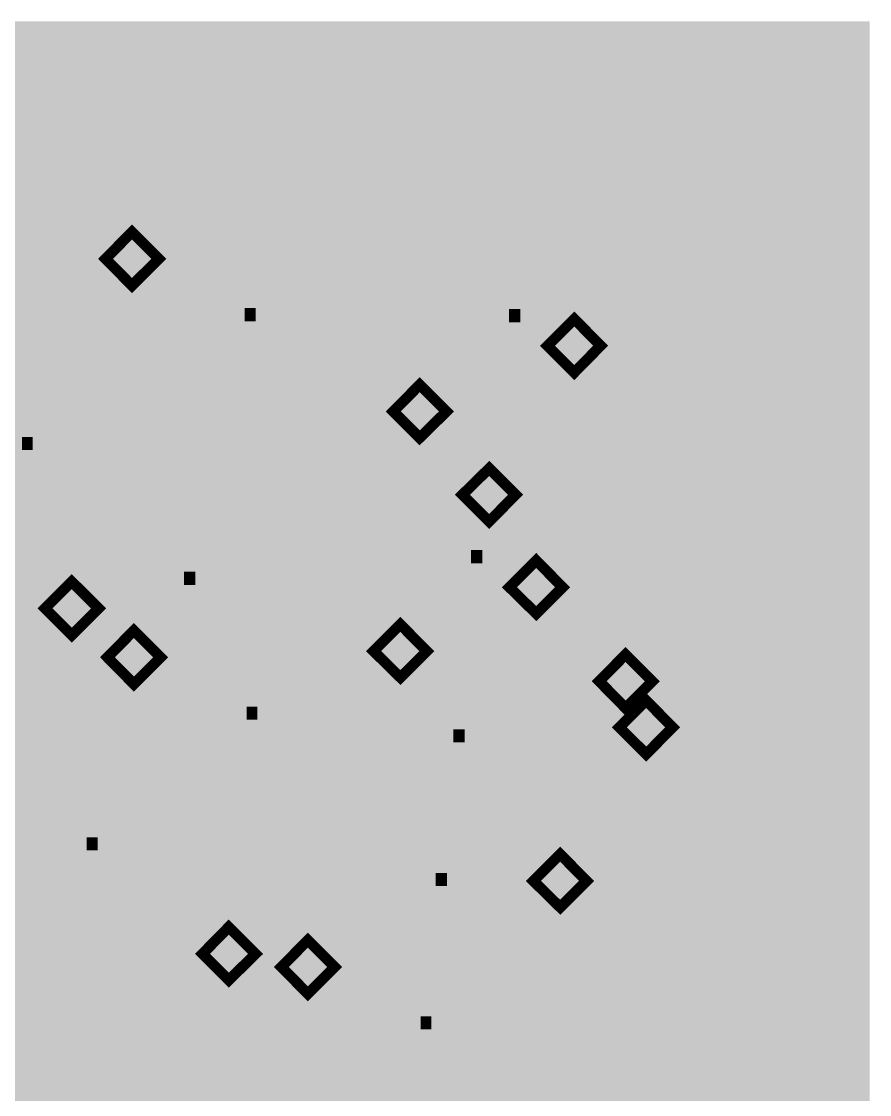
# Model space of a CAD drawing. Header units: millimetres. Extents: x 92 to 588, y 96 to 434.
# Drawn here: x 556.34 to 588.17, y 393.51 to 433.79 of the extents above; entities that cross this region are included whole.
import ezdxf

# ---------------------------------------------------------------- set-up
doc = ezdxf.new("R2010")
doc.units = ezdxf.units.MM
doc.layers.add('H', color=7, linetype='Continuous')
doc.layers.add('P', color=7, linetype='Continuous')

msp = doc.modelspace()

# ---------------------------------------------------------------- hatches: boundary and pattern name
at = {"layer": 'H', "linetype": 'Continuous'}
for points in [[(291.162, 223.903), (291.162, 433.788), (588.166, 433.788), (588.166, 223.903), (291.162, 223.903)], [(560.49, 423.875), (559.502, 424.88), (560.49, 425.886), (561.496, 424.88), (560.49, 423.875)], [(561.39, 422.481), (561.213, 422.481), (561.019, 422.517), (560.861, 422.569), (560.72, 422.622), (560.72, 422.993), (560.79, 422.958), (560.843, 422.922), (560.931, 422.887), (561.019, 422.852), (561.108, 422.816), (561.196, 422.799), (561.284, 422.781), (561.39, 422.781), (561.496, 422.781), (561.601, 422.816), (561.654, 422.834), (561.725, 422.905), (561.76, 422.94), (561.831, 423.01), (561.866, 423.116), (561.901, 423.222), (561.901, 423.363), (561.901, 423.416), (561.884, 423.54), (561.866, 423.575), (561.848, 423.628), (561.795, 423.698), (561.76, 423.734), (561.707, 423.751), (561.619, 423.804), (561.566, 423.822), (561.46, 423.839), (561.337, 423.839), (561.196, 423.839), (561.037, 423.822), (560.914, 423.804), (560.825, 423.787), (560.825, 425.109), (562.236, 425.109), (562.236, 424.81), (561.16, 424.81), (561.16, 424.122), (561.213, 424.139), (561.337, 424.139), (561.39, 424.139), (561.584, 424.139), (561.725, 424.104), (561.795, 424.086), (561.919, 424.016), (561.99, 423.981), (562.042, 423.928), (562.148, 423.804), (562.184, 423.734), (562.219, 423.663), (562.254, 423.469), (562.254, 423.257), (562.219, 423.081), (562.184, 423.01), (562.166, 422.922), (562.078, 422.799), (562.025, 422.728), (561.972, 422.675), (561.831, 422.587), (561.76, 422.552), (561.672, 422.517), (561.496, 422.481), (561.39, 422.481)], [(563.33, 422.481), (563.154, 422.481), (562.977, 422.517), (562.801, 422.569), (562.66, 422.622), (562.66, 422.993), (562.73, 422.958), (562.801, 422.922), (562.871, 422.887), (562.96, 422.852), (563.065, 422.816), (563.154, 422.799), (563.242, 422.781), (563.348, 422.781), (563.436, 422.781), (563.542, 422.816), (563.595, 422.834), (563.683, 422.905), (563.718, 422.94), (563.771, 423.01), (563.806, 423.116), (563.842, 423.222), (563.842, 423.363), (563.842, 423.416), (563.824, 423.54), (563.806, 423.575), (563.789, 423.628), (563.736, 423.698), (563.7, 423.734), (563.665, 423.751), (563.577, 423.804), (563.524, 423.822), (563.401, 423.839), (563.277, 423.839), (563.136, 423.839), (562.995, 423.822), (562.854, 423.804), (562.766, 423.787), (562.766, 425.109), (564.177, 425.109), (564.177, 424.81), (563.101, 424.81), (563.101, 424.122), (563.154, 424.139), (563.224, 424.139), (563.277, 424.139), (563.33, 424.139), (563.524, 424.139), (563.665, 424.104), (563.736, 424.086), (563.877, 424.016), (563.93, 423.981), (564, 423.928), (564.089, 423.804), (564.124, 423.734), (564.159, 423.663), (564.194, 423.469), (564.194, 423.363), (564.194, 423.257), (564.159, 423.081), (564.141, 423.01), (564.106, 422.922), (564.018, 422.799), (563.965, 422.728), (563.912, 422.675), (563.771, 422.587), (563.7, 422.552), (563.612, 422.517), (563.436, 422.481), (563.33, 422.481)], [(566.699, 422.534), (566.699, 423.416), (566.699, 423.698), (566.699, 424.704), (565.835, 423.698), (566.699, 423.698), (566.699, 423.416), (565.553, 423.416), (565.553, 423.787), (566.717, 425.109), (567.034, 425.109), (567.034, 423.698), (567.334, 423.698), (567.334, 423.416), (567.034, 423.416), (567.034, 422.534), (566.699, 422.534)], [(568.304, 422.481), (568.128, 422.499), (568.057, 422.534), (567.987, 422.569), (567.846, 422.64), (567.793, 422.693), (567.74, 422.746), (567.652, 422.869), (567.616, 422.94), (567.599, 423.01), (567.563, 423.169), (567.563, 423.24), (567.563, 423.346), (567.634, 423.54), (567.669, 423.628), (567.74, 423.716), (567.899, 423.857), (568.004, 423.91), (568.145, 423.769), (568.04, 423.663), (567.987, 423.593), (567.951, 423.522), (567.916, 423.363), (567.916, 423.275), (567.916, 423.152), (567.987, 422.958), (568.057, 422.887), (568.128, 422.816), (568.304, 422.746), (568.41, 422.728), (568.516, 422.746), (568.692, 422.799), (568.763, 422.869), (568.816, 422.94), (568.886, 423.116), (568.886, 423.222), (568.886, 423.293), (568.851, 423.416), (568.833, 423.469), (568.798, 423.522), (568.675, 423.61), (568.586, 423.663), (568.516, 423.698), (568.428, 423.734), (568.322, 423.769), (568.216, 423.822), (568.145, 423.769), (568.004, 423.91), (567.916, 423.981), (567.775, 424.104), (567.722, 424.157), (567.669, 424.228), (567.634, 424.404), (567.634, 424.492), (567.634, 424.563), (567.652, 424.704), (567.705, 424.827), (567.793, 424.933), (567.846, 424.986), (567.899, 425.021), (568.022, 425.092), (568.163, 425.145), (568.322, 425.18), (568.41, 425.18), (568.498, 425.18), (568.657, 425.145), (568.798, 425.109), (568.922, 425.039), (569.027, 424.951), (569.098, 424.845), (569.151, 424.721), (569.186, 424.58), (569.186, 424.51), (569.186, 424.439), (569.133, 424.263), (569.08, 424.175), (569.027, 424.086), (568.886, 423.963), (568.798, 423.91), (568.657, 424.051), (568.763, 424.175), (568.798, 424.228), (568.816, 424.298), (568.833, 424.439), (568.851, 424.51), (568.833, 424.598), (568.78, 424.739), (568.728, 424.81), (568.692, 424.827), (568.622, 424.88), (568.498, 424.915), (568.41, 424.915), (568.304, 424.915), (568.163, 424.863), (568.093, 424.81), (568.057, 424.792), (568.022, 424.721), (567.987, 424.616), (567.969, 424.527), (567.969, 424.474), (568.004, 424.369), (568.04, 424.316), (568.075, 424.28), (568.163, 424.192), (568.216, 424.157), (568.287, 424.122), (568.392, 424.069), (568.498, 424.033), (568.586, 423.998), (568.657, 424.051), (568.798, 423.91), (568.904, 423.839), (569.063, 423.716), (569.133, 423.645), (569.186, 423.557), (569.239, 423.363), (569.257, 423.257), (569.239, 423.169), (569.221, 423.01), (569.151, 422.887), (569.063, 422.746), (569.01, 422.693), (568.939, 422.64), (568.816, 422.552), (568.657, 422.499), (568.498, 422.481), (568.304, 422.481)], [(571.32, 422.446), (571.126, 422.464), (570.95, 422.499), (570.774, 422.534), (570.633, 422.605), (570.633, 422.958), (570.703, 422.94), (570.774, 422.905), (570.844, 422.869), (570.932, 422.834), (571.038, 422.799), (571.126, 422.763), (571.215, 422.746), (571.32, 422.746), (571.426, 422.763), (571.515, 422.781), (571.567, 422.816), (571.656, 422.869), (571.691, 422.905), (571.744, 422.993), (571.797, 423.081), (571.814, 423.204), (571.832, 423.328), (571.814, 423.398), (571.797, 423.504), (571.779, 423.557), (571.761, 423.593), (571.709, 423.663), (571.673, 423.698), (571.638, 423.734), (571.55, 423.787), (571.497, 423.787), (571.391, 423.822), (571.25, 423.822), (571.109, 423.822), (570.968, 423.804), (570.844, 423.769), (570.738, 423.751), (570.738, 425.092), (572.167, 425.092), (572.167, 424.792), (571.074, 424.792), (571.074, 424.104), (571.144, 424.104), (571.268, 424.104), (571.32, 424.104), (571.497, 424.104), (571.638, 424.086), (571.709, 424.051), (571.85, 423.998), (571.903, 423.945), (571.973, 423.892), (572.079, 423.787), (572.114, 423.716), (572.132, 423.628), (572.167, 423.434), (572.185, 423.328), (572.167, 423.24), (572.15, 423.063), (572.114, 422.975), (572.079, 422.905), (572.008, 422.763), (571.955, 422.711), (571.885, 422.64), (571.761, 422.552), (571.673, 422.517), (571.603, 422.481), (571.409, 422.446), (571.32, 422.446)], [(573.578, 422.499), (573.578, 423.398), (573.578, 423.663), (573.578, 424.686), (572.714, 423.663), (573.578, 423.663), (573.578, 423.398), (572.432, 423.398), (572.432, 423.751), (573.596, 425.092), (573.913, 425.092), (573.913, 423.663), (574.213, 423.663), (574.213, 423.398), (573.913, 423.398), (573.913, 422.499), (573.578, 422.499)], [(575.73, 422.499), (576.93, 424.792), (575.589, 424.792), (575.589, 425.092), (577.23, 425.092), (577.23, 424.704), (576.101, 422.499), (575.73, 422.499)], [(577.988, 422.446), (577.917, 422.464), (577.776, 422.464), (577.706, 422.499), (577.706, 422.816), (577.776, 422.799), (577.847, 422.781), (577.953, 422.763), (578.041, 422.746), (578.129, 422.763), (578.27, 422.781), (578.411, 422.834), (578.517, 422.922), (578.57, 422.975), (578.623, 423.028), (578.694, 423.169), (578.746, 423.328), (578.782, 423.522), (578.799, 423.61), (578.694, 423.804), (578.799, 423.857), (578.799, 423.928), (578.799, 424.157), (578.782, 424.369), (578.764, 424.457), (578.729, 424.527), (578.658, 424.668), (578.623, 424.704), (578.588, 424.757), (578.5, 424.81), (578.464, 424.827), (578.394, 424.845), (578.288, 424.863), (578.2, 424.845), (578.059, 424.792), (577.988, 424.739), (577.917, 424.668), (577.882, 424.58), (577.829, 424.404), (577.829, 424.263), (577.829, 424.192), (577.847, 424.051), (577.9, 423.945), (577.953, 423.857), (578.006, 423.804), (578.041, 423.787), (578.111, 423.751), (578.147, 423.734), (578.235, 423.716), (578.341, 423.716), (578.447, 423.734), (578.57, 423.769), (578.694, 423.804), (578.799, 423.61), (578.658, 423.54), (578.535, 423.487), (578.464, 423.451), (578.323, 423.434), (578.253, 423.434), (578.111, 423.434), (577.988, 423.469), (577.935, 423.487), (577.812, 423.54), (577.759, 423.593), (577.688, 423.645), (577.582, 423.787), (577.547, 423.857), (577.512, 423.945), (577.476, 424.139), (577.476, 424.245), (577.476, 424.351), (577.512, 424.527), (577.582, 424.686), (577.67, 424.845), (577.723, 424.898), (577.776, 424.951), (577.9, 425.039), (577.988, 425.074), (578.059, 425.109), (578.217, 425.145), (578.305, 425.145), (578.394, 425.145), (578.552, 425.109), (578.623, 425.074), (578.694, 425.057), (578.817, 424.968), (578.87, 424.915), (578.94, 424.827), (579.046, 424.651), (579.082, 424.527), (579.117, 424.422), (579.152, 424.122), (579.152, 423.945), (579.152, 423.787), (579.117, 423.487), (579.082, 423.346), (579.046, 423.204), (578.94, 422.958), (578.87, 422.869), (578.799, 422.763), (578.605, 422.622), (578.517, 422.552), (578.394, 422.517), (578.147, 422.464), (577.988, 422.446)], [(564.724, 422.534), (564.724, 423.028), (565.129, 423.028), (565.129, 422.534), (564.724, 422.534)], [(574.637, 422.499), (574.637, 422.993), (575.06, 422.993), (575.06, 422.499), (574.637, 422.499)], [(577.088, 420.612), (576.083, 421.617), (577.088, 422.622), (578.076, 421.617), (577.088, 420.612)], [(558.338, 417.701), (558.338, 418.601), (558.338, 418.883), (558.338, 419.888), (557.474, 418.883), (558.338, 418.883), (558.338, 418.601), (557.192, 418.601), (557.192, 418.953), (558.356, 420.294), (558.673, 420.294), (558.673, 418.883), (558.973, 418.883), (558.973, 418.601), (558.673, 418.601), (558.673, 417.701), (558.338, 417.701)], [(571.285, 418.16), (570.297, 419.148), (571.285, 420.153), (572.291, 419.148), (571.285, 418.16)], [(556.363, 417.701), (556.363, 418.195), (556.768, 418.195), (556.768, 417.701), (556.363, 417.701)], [(573.896, 415.02), (572.89, 416.025), (573.896, 417.013), (574.884, 416.025), (573.896, 415.02)], [(571.938, 413.397), (571.85, 413.397), (571.691, 413.415), (571.62, 413.45), (571.55, 413.485), (571.426, 413.574), (571.373, 413.627), (571.303, 413.697), (571.197, 413.891), (571.162, 413.997), (571.126, 414.12), (571.091, 414.42), (571.091, 414.579), (571.091, 414.738), (571.126, 415.055), (571.144, 415.196), (571.197, 415.32), (571.303, 415.549), (571.373, 415.655), (571.444, 415.761), (571.62, 415.902), (571.726, 415.973), (571.85, 416.025), (572.097, 416.078), (572.238, 416.078), (572.326, 416.078), (572.396, 416.061), (572.467, 416.061), (572.538, 416.043), (572.538, 415.708), (572.467, 415.743), (572.379, 415.761), (572.291, 415.778), (572.202, 415.778), (572.114, 415.778), (571.973, 415.743), (571.832, 415.69), (571.726, 415.62), (571.673, 415.567), (571.62, 415.496), (571.55, 415.373), (571.497, 415.214), (571.444, 415.02), (571.444, 414.914), (571.55, 414.738), (571.444, 414.667), (571.444, 414.632), (571.426, 414.597), (571.426, 414.367), (571.462, 414.156), (571.479, 414.068), (571.515, 413.997), (571.585, 413.873), (571.62, 413.821), (571.691, 413.75), (571.761, 413.715), (571.85, 413.679), (571.938, 413.679), (572.044, 413.679), (572.167, 413.732), (572.238, 413.785), (572.308, 413.856), (572.361, 413.962), (572.396, 414.12), (572.414, 414.262), (572.414, 414.35), (572.379, 414.473), (572.361, 414.544), (572.344, 414.597), (572.273, 414.685), (572.238, 414.72), (572.202, 414.738), (572.114, 414.791), (572.079, 414.791), (571.991, 414.808), (571.903, 414.808), (571.779, 414.808), (571.656, 414.773), (571.55, 414.738), (571.444, 414.914), (571.567, 415.002), (571.691, 415.055), (571.761, 415.073), (571.903, 415.091), (571.973, 415.091), (572.114, 415.091), (572.238, 415.073), (572.291, 415.055), (572.414, 414.985), (572.485, 414.949), (572.555, 414.879), (572.661, 414.755), (572.696, 414.667), (572.714, 414.579), (572.749, 414.385), (572.767, 414.279), (572.749, 414.191), (572.732, 413.997), (572.696, 413.909), (572.661, 413.838), (572.573, 413.697), (572.52, 413.627), (572.449, 413.574), (572.326, 413.485), (572.255, 413.45), (572.185, 413.433), (572.026, 413.397), (571.938, 413.397)], [(574.178, 413.45), (574.178, 413.803), (574.337, 413.962), (574.495, 414.12), (574.654, 414.279), (574.795, 414.438), (574.936, 414.579), (575.13, 414.844), (575.201, 414.949), (575.254, 415.055), (575.307, 415.249), (575.307, 415.355), (575.307, 415.461), (575.272, 415.549), (575.254, 415.584), (575.201, 415.655), (575.183, 415.673), (575.113, 415.726), (575.042, 415.761), (574.954, 415.778), (574.866, 415.778), (574.778, 415.778), (574.672, 415.761), (574.584, 415.726), (574.495, 415.708), (574.425, 415.673), (574.354, 415.637), (574.284, 415.584), (574.249, 415.567), (574.231, 415.92), (574.354, 415.973), (574.531, 416.025), (574.619, 416.061), (574.795, 416.078), (574.972, 416.078), (575.13, 416.061), (575.272, 416.008), (575.395, 415.937), (575.448, 415.884), (575.501, 415.849), (575.571, 415.726), (575.624, 415.602), (575.66, 415.443), (575.66, 415.373), (575.66, 415.232), (575.624, 415.091), (575.589, 414.967), (575.519, 414.861), (575.448, 414.738), (575.377, 414.632), (575.272, 414.526), (575.183, 414.403), (575.007, 414.226), (574.813, 414.05), (574.637, 413.873), (574.495, 413.75), (575.765, 413.75), (575.765, 413.45), (574.178, 413.45)], [(569.874, 413.397), (569.698, 413.397), (569.521, 413.433), (569.345, 413.468), (569.204, 413.538), (569.204, 413.909), (569.274, 413.873), (569.345, 413.838), (569.415, 413.803), (569.504, 413.768), (569.61, 413.732), (569.698, 413.715), (569.786, 413.697), (569.892, 413.697), (569.998, 413.697), (570.086, 413.732), (570.139, 413.75), (570.227, 413.803), (570.262, 413.856), (570.315, 413.926), (570.35, 414.032), (570.386, 414.138), (570.386, 414.262), (570.386, 414.332), (570.368, 414.456), (570.35, 414.491), (570.333, 414.544), (570.28, 414.614), (570.245, 414.632), (570.209, 414.667), (570.121, 414.72), (570.068, 414.738), (569.945, 414.755), (569.821, 414.755), (569.68, 414.755), (569.539, 414.738), (569.398, 414.72), (569.31, 414.703), (569.31, 416.025), (570.721, 416.025), (570.721, 415.726), (569.645, 415.726), (569.645, 415.038), (569.715, 415.038), (569.821, 415.055), (569.874, 415.055), (570.068, 415.038), (570.209, 415.02), (570.28, 415.002), (570.421, 414.932), (570.474, 414.897), (570.544, 414.844), (570.633, 414.72), (570.668, 414.65), (570.703, 414.579), (570.738, 414.385), (570.738, 414.262), (570.738, 414.173), (570.703, 413.997), (570.685, 413.926), (570.65, 413.838), (570.562, 413.697), (570.509, 413.644), (570.456, 413.591), (570.315, 413.503), (570.245, 413.45), (570.156, 413.433), (569.98, 413.397), (569.874, 413.397)], [(576.312, 413.45), (576.312, 413.715), (576.789, 413.715), (576.789, 415.443), (576.312, 415.443), (576.312, 415.673), (576.453, 415.673), (576.647, 415.726), (576.718, 415.743), (576.736, 415.778), (576.789, 415.831), (576.841, 415.937), (576.859, 416.043), (577.124, 416.043), (577.124, 413.715), (577.582, 413.715), (577.582, 413.45), (576.312, 413.45)], [(561.09, 412.586), (560.931, 412.621), (560.861, 412.656), (560.79, 412.674), (560.667, 412.762), (560.614, 412.833), (560.543, 412.903), (560.437, 413.08), (560.402, 413.203), (560.367, 413.327), (560.331, 413.609), (560.331, 413.785), (560.331, 413.944), (560.367, 414.244), (560.402, 414.385), (560.437, 414.526), (560.543, 414.755), (560.614, 414.861), (560.684, 414.949), (560.861, 415.108), (560.966, 415.161), (561.09, 415.214), (561.337, 415.267), (561.478, 415.285), (561.566, 415.285), (561.654, 415.267), (561.725, 415.267), (561.778, 415.249), (561.778, 414.914), (561.707, 414.932), (561.619, 414.949), (561.531, 414.967), (561.443, 414.985), (561.355, 414.985), (561.213, 414.949), (561.09, 414.897), (560.966, 414.808), (560.914, 414.755), (560.861, 414.703), (560.79, 414.561), (560.737, 414.403), (560.684, 414.226), (560.684, 414.12), (560.79, 413.926), (560.684, 413.873), (560.684, 413.838), (560.684, 413.803), (560.667, 413.75), (560.667, 413.697), (560.684, 413.574), (560.702, 413.362), (560.72, 413.274), (560.755, 413.186), (560.825, 413.062), (560.861, 413.027), (560.931, 412.956), (561.019, 412.903), (561.09, 412.886), (561.178, 412.868), (561.284, 412.886), (561.407, 412.939), (561.496, 412.992), (561.513, 413.027), (561.549, 413.062), (561.601, 413.15), (561.637, 413.327), (561.654, 413.468), (561.654, 413.538), (561.619, 413.679), (561.601, 413.732), (561.584, 413.785), (561.513, 413.873), (561.478, 413.926), (561.443, 413.944), (561.355, 413.979), (561.319, 413.997), (561.231, 414.015), (561.143, 414.015), (561.019, 413.997), (560.914, 413.979), (560.79, 413.926), (560.684, 414.12), (560.808, 414.191), (560.931, 414.244), (561.002, 414.262), (561.143, 414.297), (561.213, 414.297), (561.372, 414.297), (561.478, 414.262), (561.549, 414.244), (561.654, 414.191), (561.725, 414.138), (561.795, 414.085), (561.901, 413.944), (561.937, 413.873), (561.972, 413.785), (562.007, 413.591), (562.007, 413.485), (562.007, 413.38), (561.972, 413.203), (561.937, 413.115), (561.901, 413.027), (561.813, 412.886), (561.76, 412.833), (561.707, 412.78), (561.566, 412.692), (561.496, 412.656), (561.425, 412.621), (561.266, 412.586), (561.09, 412.586)], [(564.194, 412.586), (564.194, 412.886), (564.265, 412.886), (564.388, 412.921), (564.424, 412.939), (564.477, 412.992), (564.547, 413.08), (564.582, 413.15), (564.6, 413.221), (564.635, 413.38), (564.653, 413.468), (564.671, 413.679), (564.671, 413.944), (564.671, 414.191), (564.653, 414.403), (564.635, 414.491), (564.6, 414.65), (564.582, 414.72), (564.547, 414.791), (564.477, 414.897), (564.424, 414.932), (564.388, 414.949), (564.265, 414.985), (564.194, 415.002), (564.124, 414.985), (564, 414.949), (563.965, 414.932), (563.912, 414.897), (563.842, 414.791), (563.806, 414.72), (563.789, 414.65), (563.753, 414.491), (563.736, 414.385), (563.718, 414.173), (563.718, 413.926), (563.718, 413.679), (563.736, 413.485), (563.753, 413.397), (563.789, 413.221), (563.806, 413.15), (563.842, 413.097), (563.912, 412.992), (563.947, 412.956), (564, 412.921), (564.124, 412.886), (564.194, 412.886), (564.194, 412.586), (564.089, 412.603), (563.912, 412.639), (563.753, 412.727), (563.612, 412.85), (563.577, 412.921), (563.524, 413.009), (563.454, 413.221), (563.401, 413.468), (563.365, 413.768), (563.365, 413.926), (563.365, 414.103), (563.401, 414.403), (563.454, 414.667), (563.524, 414.879), (563.577, 414.949), (563.63, 415.038), (563.753, 415.161), (563.912, 415.232), (564.089, 415.285), (564.194, 415.285), (564.3, 415.285), (564.477, 415.232), (564.635, 415.143), (564.776, 415.02), (564.829, 414.949), (564.865, 414.861), (564.953, 414.65), (564.988, 414.403), (565.023, 414.103), (565.023, 413.768), (564.988, 413.468), (564.935, 413.203), (564.865, 413.009), (564.812, 412.921), (564.759, 412.833), (564.635, 412.709), (564.477, 412.639), (564.3, 412.586), (564.194, 412.586)], [(559.132, 412.586), (558.938, 412.603), (558.762, 412.639), (558.585, 412.674), (558.444, 412.745), (558.444, 413.097), (558.515, 413.08), (558.585, 413.044), (558.656, 413.009), (558.744, 412.974), (558.85, 412.939), (558.938, 412.903), (559.026, 412.903), (559.132, 412.886), (559.238, 412.903), (559.326, 412.921), (559.379, 412.956), (559.467, 413.009), (559.502, 413.044), (559.555, 413.133), (559.608, 413.221), (559.626, 413.344), (559.626, 413.468), (559.626, 413.538), (559.608, 413.644), (559.591, 413.697), (559.573, 413.732), (559.52, 413.803), (559.485, 413.838), (559.45, 413.873), (559.361, 413.926), (559.308, 413.926), (559.185, 413.962), (559.061, 413.962), (558.92, 413.962), (558.779, 413.944), (558.656, 413.909), (558.55, 413.891), (558.55, 415.232), (559.979, 415.232), (559.979, 414.932), (558.885, 414.932), (558.885, 414.244), (558.956, 414.244), (559.079, 414.244), (559.114, 414.244), (559.308, 414.244), (559.45, 414.226), (559.52, 414.209), (559.661, 414.138), (559.714, 414.085), (559.785, 414.032), (559.873, 413.926), (559.926, 413.856), (559.943, 413.768), (559.979, 413.574), (559.979, 413.468), (559.979, 413.38), (559.961, 413.203), (559.926, 413.115), (559.89, 413.044), (559.82, 412.903), (559.767, 412.85), (559.696, 412.78), (559.573, 412.692), (559.485, 412.656), (559.397, 412.621), (559.22, 412.586), (559.132, 412.586)], [(566.382, 412.639), (566.382, 413.538), (566.382, 413.803), (566.382, 414.826), (565.517, 413.803), (566.382, 413.803), (566.382, 413.538), (565.235, 413.538), (565.235, 413.891), (566.399, 415.232), (566.717, 415.232), (566.717, 413.803), (567.017, 413.803), (567.017, 413.538), (566.717, 413.538), (566.717, 412.639), (566.382, 412.639)], [(573.208, 413.45), (573.208, 413.944), (573.631, 413.944), (573.631, 413.45), (573.208, 413.45)], [(575.66, 411.563), (574.654, 412.551), (575.66, 413.556), (576.647, 412.551), (575.66, 411.563)], [(562.448, 412.639), (562.448, 413.133), (562.871, 413.133), (562.871, 412.639), (562.448, 412.639)], [(558.232, 410.751), (557.227, 411.757), (558.232, 412.762), (559.238, 411.757), (558.232, 410.751)], [(560.561, 408.917), (559.573, 409.922), (560.561, 410.928), (561.566, 409.922), (560.561, 408.917)], [(570.562, 409.164), (569.557, 410.152), (570.562, 411.157), (571.55, 410.152), (570.562, 409.164)], [(561.46, 407.523), (561.266, 407.523), (561.09, 407.559), (560.914, 407.612), (560.772, 407.665), (560.772, 408.035), (560.843, 408), (560.914, 407.964), (561.002, 407.929), (561.09, 407.894), (561.178, 407.859), (561.266, 407.841), (561.355, 407.823), (561.46, 407.823), (561.566, 407.823), (561.672, 407.859), (561.707, 407.876), (561.795, 407.947), (561.831, 407.982), (561.901, 408.053), (561.937, 408.158), (561.954, 408.264), (561.972, 408.405), (561.972, 408.458), (561.954, 408.582), (561.937, 408.635), (561.901, 408.67), (561.848, 408.741), (561.813, 408.776), (561.778, 408.811), (561.69, 408.846), (561.637, 408.864), (561.531, 408.882), (561.39, 408.899), (561.249, 408.882), (561.108, 408.864), (560.984, 408.846), (560.878, 408.829), (560.878, 410.152), (562.307, 410.152), (562.307, 409.852), (561.213, 409.852), (561.213, 409.164), (561.284, 409.182), (561.337, 409.182), (561.407, 409.182), (561.46, 409.182), (561.637, 409.182), (561.795, 409.146), (561.866, 409.129), (561.99, 409.076), (562.06, 409.023), (562.113, 408.97), (562.219, 408.846), (562.254, 408.776), (562.289, 408.705), (562.307, 408.511), (562.325, 408.405), (562.325, 408.3), (562.289, 408.141), (562.254, 408.053), (562.219, 407.982), (562.148, 407.841), (562.095, 407.77), (562.042, 407.718), (561.901, 407.629), (561.813, 407.594), (561.743, 407.559), (561.549, 407.523), (561.46, 407.523)], [(563.418, 407.523), (563.26, 407.559), (563.189, 407.576), (563.118, 407.612), (562.995, 407.7), (562.942, 407.753), (562.871, 407.823), (562.766, 408.017), (562.73, 408.141), (562.695, 408.247), (562.66, 408.547), (562.66, 408.705), (562.66, 408.882), (562.695, 409.182), (562.73, 409.323), (562.766, 409.446), (562.871, 409.693), (562.942, 409.799), (563.013, 409.887), (563.189, 410.046), (563.295, 410.099), (563.418, 410.152), (563.683, 410.205), (563.824, 410.205), (563.895, 410.205), (563.983, 410.205), (564.053, 410.187), (564.106, 410.169), (564.106, 409.834), (564.036, 409.869), (563.965, 409.887), (563.877, 409.905), (563.771, 409.905), (563.683, 409.905), (563.542, 409.887), (563.418, 409.834), (563.295, 409.746), (563.242, 409.693), (563.207, 409.64), (563.118, 409.499), (563.065, 409.34), (563.03, 409.146), (563.013, 409.04), (563.118, 408.864), (563.013, 408.793), (563.013, 408.758), (563.013, 408.723), (563.013, 408.688), (563.013, 408.635), (563.013, 408.511), (563.03, 408.282), (563.065, 408.211), (563.083, 408.123), (563.154, 408), (563.189, 407.947), (563.26, 407.876), (563.348, 407.841), (563.418, 407.806), (563.506, 407.806), (563.612, 407.806), (563.753, 407.859), (563.824, 407.912), (563.859, 407.947), (563.877, 408), (563.93, 408.088), (563.983, 408.264), (563.983, 408.405), (563.983, 408.476), (563.965, 408.617), (563.947, 408.67), (563.912, 408.723), (563.842, 408.811), (563.806, 408.846), (563.771, 408.882), (563.7, 408.917), (563.648, 408.917), (563.559, 408.935), (563.471, 408.935), (563.348, 408.935), (563.242, 408.899), (563.118, 408.864), (563.013, 409.04), (563.136, 409.129), (563.26, 409.182), (563.33, 409.199), (563.471, 409.217), (563.559, 409.234), (563.7, 409.217), (563.824, 409.199), (563.877, 409.182), (564, 409.111), (564.053, 409.076), (564.124, 409.023), (564.23, 408.882), (564.265, 408.793), (564.3, 408.723), (564.335, 408.529), (564.335, 408.423), (564.335, 408.317), (564.3, 408.123), (564.265, 408.053), (564.23, 407.964), (564.141, 407.823), (564.089, 407.77), (564.036, 407.7), (563.895, 407.612), (563.824, 407.576), (563.753, 407.559), (563.595, 407.523), (563.418, 407.523)], [(565.941, 407.576), (565.941, 407.841), (566.417, 407.841), (566.417, 409.57), (565.941, 409.57), (565.941, 409.817), (566.082, 409.817), (566.276, 409.852), (566.346, 409.887), (566.364, 409.905), (566.417, 409.958), (566.47, 410.063), (566.487, 410.169), (566.752, 410.169), (566.752, 407.841), (567.211, 407.841), (567.211, 407.576), (565.941, 407.576)], [(579.011, 408.017), (578.023, 409.023), (579.011, 410.028), (580.016, 409.023), (579.011, 408.017)], [(569.221, 406.677), (569.045, 406.677), (568.869, 406.712), (568.692, 406.765), (568.551, 406.818), (568.551, 407.188), (568.622, 407.153), (568.692, 407.118), (568.763, 407.083), (568.851, 407.047), (568.957, 407.012), (569.045, 406.994), (569.133, 406.977), (569.239, 406.977), (569.327, 406.977), (569.433, 407.012), (569.486, 407.03), (569.574, 407.1), (569.61, 407.135), (569.662, 407.224), (569.698, 407.312), (569.733, 407.418), (569.733, 407.559), (569.733, 407.629), (569.715, 407.735), (569.698, 407.788), (569.68, 407.823), (569.627, 407.894), (569.592, 407.929), (569.557, 407.964), (569.468, 408), (569.415, 408.017), (569.292, 408.035), (569.169, 408.053), (569.027, 408.035), (568.886, 408.017), (568.745, 408), (568.657, 407.982), (568.657, 409.323), (570.068, 409.323), (570.068, 409.005), (568.992, 409.005), (568.992, 408.317), (569.045, 408.335), (569.116, 408.335), (569.169, 408.335), (569.221, 408.335), (569.415, 408.335), (569.557, 408.3), (569.627, 408.282), (569.768, 408.229), (569.821, 408.176), (569.892, 408.123), (569.98, 408), (570.015, 407.929), (570.05, 407.859), (570.086, 407.665), (570.086, 407.559), (570.086, 407.453), (570.05, 407.294), (570.033, 407.206), (569.998, 407.135), (569.909, 406.994), (569.856, 406.924), (569.804, 406.871), (569.662, 406.783), (569.592, 406.747), (569.504, 406.712), (569.327, 406.677), (569.221, 406.677)], [(571.179, 406.677), (570.985, 406.677), (570.809, 406.712), (570.633, 406.765), (570.491, 406.818), (570.491, 407.188), (570.562, 407.153), (570.721, 407.083), (570.809, 407.047), (570.897, 407.012), (570.985, 406.994), (571.074, 406.977), (571.179, 406.977), (571.285, 406.977), (571.373, 407.012), (571.426, 407.03), (571.515, 407.1), (571.55, 407.135), (571.603, 407.224), (571.656, 407.312), (571.673, 407.418), (571.691, 407.559), (571.691, 407.629), (571.656, 407.735), (571.638, 407.788), (571.62, 407.823), (571.567, 407.894), (571.532, 407.929), (571.497, 407.964), (571.409, 408), (571.356, 408.017), (571.25, 408.035), (571.109, 408.053), (570.968, 408.035), (570.827, 408.017), (570.703, 408), (570.597, 407.982), (570.597, 409.323), (572.026, 409.323), (572.026, 409.005), (570.932, 409.005), (570.932, 408.317), (571.003, 408.335), (571.126, 408.335), (571.179, 408.335), (571.356, 408.335), (571.515, 408.3), (571.567, 408.282), (571.709, 408.229), (571.779, 408.176), (571.832, 408.123), (571.938, 408), (571.973, 407.929), (571.991, 407.859), (572.026, 407.665), (572.044, 407.559), (572.026, 407.453), (572.008, 407.294), (571.973, 407.206), (571.938, 407.135), (571.867, 406.994), (571.814, 406.924), (571.744, 406.871), (571.62, 406.783), (571.532, 406.747), (571.462, 406.712), (571.268, 406.677), (571.179, 406.677)], [(573.896, 406.677), (573.808, 406.694), (573.737, 406.694), (573.666, 406.712), (573.666, 407.047), (573.737, 407.03), (573.825, 406.994), (573.913, 406.977), (574.002, 406.977), (574.09, 406.977), (574.249, 407.012), (574.372, 407.065), (574.495, 407.153), (574.548, 407.206), (574.584, 407.259), (574.672, 407.4), (574.725, 407.559), (574.76, 407.735), (574.76, 407.841), (574.672, 408.035), (574.76, 408.088), (574.778, 408.158), (574.778, 408.388), (574.742, 408.599), (574.725, 408.688), (574.69, 408.758), (574.637, 408.882), (574.584, 408.935), (574.548, 408.97), (574.478, 409.04), (574.443, 409.058), (574.354, 409.076), (574.266, 409.076), (574.16, 409.076), (574.037, 409.023), (573.949, 408.97), (573.931, 408.935), (573.896, 408.899), (573.843, 408.793), (573.808, 408.635), (573.79, 408.494), (573.79, 408.405), (573.825, 408.282), (573.843, 408.211), (573.86, 408.176), (573.931, 408.07), (573.966, 408.035), (574.002, 408.017), (574.09, 407.982), (574.125, 407.964), (574.213, 407.947), (574.301, 407.947), (574.407, 407.947), (574.548, 407.982), (574.672, 408.035), (574.76, 407.841), (574.619, 407.753), (574.495, 407.7), (574.443, 407.682), (574.301, 407.665), (574.231, 407.665), (574.09, 407.665), (573.966, 407.7), (573.896, 407.718), (573.79, 407.77), (573.719, 407.823), (573.666, 407.876), (573.561, 408), (573.508, 408.088), (573.49, 408.158), (573.455, 408.37), (573.437, 408.476), (573.455, 408.564), (573.472, 408.758), (573.508, 408.846), (573.543, 408.917), (573.631, 409.058), (573.684, 409.129), (573.737, 409.182), (573.878, 409.27), (573.949, 409.305), (574.037, 409.34), (574.178, 409.358), (574.354, 409.358), (574.513, 409.34), (574.584, 409.305), (574.654, 409.27), (574.778, 409.182), (574.848, 409.129), (574.901, 409.058), (575.007, 408.864), (575.042, 408.758), (575.078, 408.635), (575.113, 408.353), (575.113, 408.176), (575.113, 408.017), (575.078, 407.718), (575.042, 407.576), (575.007, 407.435), (574.901, 407.188), (574.831, 407.1), (574.76, 406.994), (574.584, 406.836), (574.478, 406.783), (574.372, 406.73), (574.107, 406.677), (573.966, 406.677), (573.896, 406.677)], [(576.154, 406.677), (576.048, 406.677), (575.854, 406.694), (575.765, 406.73), (575.589, 406.765), (575.448, 406.836), (575.448, 407.206), (575.589, 407.118), (575.765, 407.047), (575.854, 407.012), (576.03, 406.977), (576.136, 406.977), (576.242, 406.977), (576.348, 407.012), (576.4, 407.03), (576.489, 407.083), (576.524, 407.118), (576.577, 407.206), (576.63, 407.294), (576.647, 407.329), (576.665, 407.453), (576.665, 407.523), (576.665, 407.594), (576.647, 407.7), (576.612, 407.753), (576.595, 407.788), (576.542, 407.859), (576.506, 407.894), (576.436, 407.947), (576.33, 407.964), (576.224, 407.982), (576.118, 407.982), (575.977, 407.982), (575.977, 408.282), (576.083, 408.282), (576.206, 408.282), (576.383, 408.335), (576.471, 408.388), (576.506, 408.423), (576.559, 408.476), (576.612, 408.599), (576.612, 408.705), (576.612, 408.758), (576.595, 408.846), (576.559, 408.917), (576.506, 408.97), (576.471, 408.988), (576.4, 409.023), (576.33, 409.058), (576.242, 409.058), (576.154, 409.076), (576.065, 409.058), (575.977, 409.04), (575.889, 409.023), (575.783, 408.988), (575.713, 408.952), (575.642, 408.917), (575.589, 408.882), (575.536, 408.846), (575.519, 409.217), (575.642, 409.27), (575.818, 409.323), (575.924, 409.34), (576.101, 409.358), (576.189, 409.376), (576.365, 409.358), (576.489, 409.34), (576.559, 409.305), (576.683, 409.252), (576.736, 409.217), (576.789, 409.182), (576.877, 409.076), (576.912, 409.023), (576.93, 408.952), (576.965, 408.829), (576.965, 408.741), (576.965, 408.635), (576.894, 408.458), (576.824, 408.37), (576.753, 408.3), (576.577, 408.194), (576.489, 408.158), (576.577, 408.123), (576.665, 408.088), (576.753, 408.035), (576.841, 407.982), (576.877, 407.929), (576.93, 407.841), (576.965, 407.788), (576.983, 407.718), (577.018, 407.576), (577.018, 407.506), (577.018, 407.418), (576.983, 407.259), (576.947, 407.171), (576.93, 407.1), (576.841, 406.977), (576.789, 406.924), (576.718, 406.853), (576.595, 406.765), (576.506, 406.73), (576.436, 406.712), (576.242, 406.677), (576.154, 406.677)], [(564.794, 407.576), (564.794, 408.07), (565.2, 408.07), (565.2, 407.576), (564.794, 407.576)], [(579.787, 406.289), (578.782, 407.294), (579.787, 408.3), (580.775, 407.294), (579.787, 406.289)], [(572.555, 406.73), (572.555, 407.224), (572.979, 407.224), (572.979, 406.73), (572.555, 406.73)], [(557.439, 402.62), (557.28, 402.655), (557.192, 402.69), (557.121, 402.708), (556.998, 402.796), (556.945, 402.867), (556.874, 402.937), (556.786, 403.114), (556.733, 403.237), (556.698, 403.361), (556.663, 403.643), (556.663, 403.819), (556.663, 403.978), (556.698, 404.278), (556.733, 404.419), (556.768, 404.56), (556.874, 404.789), (556.945, 404.895), (557.015, 404.983), (557.192, 405.142), (557.315, 405.195), (557.421, 405.248), (557.686, 405.301), (557.827, 405.319), (557.897, 405.319), (557.985, 405.301), (558.056, 405.301), (558.109, 405.283), (558.109, 404.948), (558.038, 404.966), (557.968, 404.983), (557.88, 405.019), (557.774, 405.019), (557.703, 405.019), (557.545, 404.983), (557.421, 404.931), (557.298, 404.842), (557.245, 404.789), (557.209, 404.737), (557.121, 404.595), (557.068, 404.437), (557.033, 404.26), (557.015, 404.154), (557.121, 403.96), (557.015, 403.908), (557.015, 403.872), (557.015, 403.837), (557.015, 403.608), (557.033, 403.396), (557.068, 403.308), (557.086, 403.22), (557.156, 403.096), (557.192, 403.061), (557.262, 402.99), (557.35, 402.937), (557.421, 402.92), (557.527, 402.902), (557.615, 402.92), (557.756, 402.973), (557.827, 403.026), (557.862, 403.061), (557.88, 403.096), (557.933, 403.184), (557.985, 403.361), (557.985, 403.502), (557.985, 403.59), (557.968, 403.713), (557.915, 403.819), (557.862, 403.908), (557.809, 403.96), (557.774, 403.978), (557.703, 404.013), (557.65, 404.031), (557.562, 404.049), (557.474, 404.049), (557.35, 404.031), (557.245, 404.013), (557.121, 403.96), (557.015, 404.154), (557.139, 404.225), (557.28, 404.278), (557.333, 404.313), (557.474, 404.331), (557.562, 404.331), (557.703, 404.331), (557.827, 404.296), (557.88, 404.278), (558.003, 404.225), (558.056, 404.172), (558.127, 404.119), (558.232, 403.978), (558.268, 403.908), (558.303, 403.819), (558.338, 403.625), (558.338, 403.519), (558.338, 403.414), (558.303, 403.237), (558.268, 403.149), (558.232, 403.061), (558.144, 402.92), (558.091, 402.867), (558.038, 402.814), (557.897, 402.726), (557.827, 402.69), (557.756, 402.655), (557.597, 402.62), (557.439, 402.62)], [(559.961, 402.673), (559.961, 402.937), (560.42, 402.937), (560.42, 404.684), (559.961, 404.684), (559.961, 404.913), (560.085, 404.913), (560.279, 404.948), (560.349, 404.983), (560.367, 405.001), (560.42, 405.054), (560.473, 405.178), (560.49, 405.266), (560.755, 405.266), (560.755, 402.937), (561.213, 402.937), (561.213, 402.673), (559.961, 402.673)], [(562.483, 402.62), (562.378, 402.62), (562.201, 402.655), (562.131, 402.673), (562.042, 402.708), (561.919, 402.796), (561.866, 402.849), (561.813, 402.902), (561.725, 403.026), (561.69, 403.096), (561.672, 403.167), (561.637, 403.308), (561.637, 403.396), (561.637, 403.502), (561.69, 403.696), (561.743, 403.784), (561.813, 403.872), (561.972, 403.996), (562.078, 404.066), (562.219, 403.925), (562.095, 403.802), (562.06, 403.731), (562.025, 403.661), (561.99, 403.502), (561.99, 403.414), (561.99, 403.308), (562.06, 403.114), (562.131, 403.026), (562.201, 402.955), (562.378, 402.884), (562.483, 402.884), (562.589, 402.884), (562.766, 402.955), (562.836, 403.008), (562.889, 403.078), (562.96, 403.255), (562.96, 403.361), (562.96, 403.449), (562.924, 403.572), (562.907, 403.625), (562.871, 403.661), (562.748, 403.766), (562.66, 403.819), (562.589, 403.837), (562.501, 403.89), (562.395, 403.925), (562.289, 403.978), (562.219, 403.925), (562.078, 404.066), (561.99, 404.119), (561.848, 404.243), (561.795, 404.313), (561.743, 404.384), (561.707, 404.543), (561.69, 404.648), (561.707, 404.719), (561.725, 404.842), (561.778, 404.966), (561.866, 405.072), (561.919, 405.125), (561.972, 405.178), (562.095, 405.248), (562.236, 405.301), (562.395, 405.319), (562.572, 405.319), (562.73, 405.301), (562.871, 405.248), (562.995, 405.178), (563.048, 405.142), (563.101, 405.089), (563.171, 404.983), (563.224, 404.86), (563.26, 404.737), (563.26, 404.666), (563.242, 404.578), (563.207, 404.401), (563.154, 404.313), (563.101, 404.243), (562.96, 404.102), (562.854, 404.049), (562.73, 404.207), (562.836, 404.313), (562.854, 404.384), (562.889, 404.437), (562.907, 404.578), (562.907, 404.666), (562.907, 404.754), (562.854, 404.895), (562.801, 404.948), (562.766, 404.983), (562.695, 405.019), (562.572, 405.054), (562.483, 405.072), (562.378, 405.072), (562.236, 405.019), (562.166, 404.966), (562.131, 404.931), (562.095, 404.878), (562.042, 404.772), (562.042, 404.684), (562.042, 404.613), (562.078, 404.507), (562.113, 404.472), (562.148, 404.419), (562.236, 404.348), (562.289, 404.313), (562.36, 404.278), (562.448, 404.225), (562.554, 404.172), (562.66, 404.137), (562.73, 404.207), (562.854, 404.049), (562.977, 403.996), (563.136, 403.855), (563.207, 403.784), (563.26, 403.713), (563.312, 403.519), (563.312, 403.396), (563.312, 403.325), (563.295, 403.167), (563.224, 403.026), (563.136, 402.902), (563.083, 402.849), (563.013, 402.796), (562.889, 402.708), (562.73, 402.655), (562.572, 402.62), (562.483, 402.62)], [(568.551, 401.279), (568.375, 401.297), (568.198, 401.332), (568.022, 401.368), (567.881, 401.438), (567.881, 401.808), (567.951, 401.773), (568.093, 401.703), (568.181, 401.667), (568.287, 401.632), (568.375, 401.614), (568.463, 401.597), (568.569, 401.579), (568.675, 401.597), (568.763, 401.632), (568.816, 401.65), (568.904, 401.703), (568.939, 401.738), (568.992, 401.826), (569.027, 401.914), (569.063, 402.038), (569.063, 402.161), (569.063, 402.232), (569.045, 402.338), (569.027, 402.391), (569.01, 402.426), (568.957, 402.514), (568.922, 402.532), (568.886, 402.567), (568.798, 402.62), (568.745, 402.62), (568.622, 402.655), (568.498, 402.655), (568.357, 402.655), (568.216, 402.638), (568.075, 402.62), (567.987, 402.585), (567.987, 403.925), (569.398, 403.925), (569.398, 403.625), (568.322, 403.625), (568.322, 402.937), (568.392, 402.937), (568.498, 402.955), (568.551, 402.955), (568.745, 402.937), (568.886, 402.92), (568.957, 402.902), (569.098, 402.832), (569.151, 402.779), (569.221, 402.743), (569.31, 402.62), (569.345, 402.549), (569.38, 402.461), (569.415, 402.285), (569.415, 402.161), (569.415, 402.073), (569.398, 401.897), (569.363, 401.808), (569.327, 401.738), (569.239, 401.597), (569.186, 401.544), (569.133, 401.491), (569.01, 401.385), (568.922, 401.35), (568.833, 401.315), (568.657, 401.297), (568.551, 401.279)], [(570.615, 401.279), (570.527, 401.297), (570.368, 401.315), (570.297, 401.35), (570.227, 401.385), (570.103, 401.473), (570.05, 401.526), (569.98, 401.597), (569.874, 401.791), (569.839, 401.897), (569.804, 402.02), (569.768, 402.302), (569.768, 402.479), (569.768, 402.638), (569.804, 402.937), (569.839, 403.078), (569.874, 403.22), (569.98, 403.449), (570.05, 403.555), (570.121, 403.643), (570.297, 403.802), (570.403, 403.855), (570.527, 403.908), (570.774, 403.96), (570.915, 403.978), (571.003, 403.978), (571.074, 403.96), (571.162, 403.96), (571.215, 403.943), (571.215, 403.608), (571.144, 403.625), (571.056, 403.661), (570.968, 403.678), (570.88, 403.678), (570.791, 403.678), (570.65, 403.643), (570.509, 403.59), (570.403, 403.502), (570.35, 403.449), (570.297, 403.396), (570.227, 403.273), (570.174, 403.096), (570.121, 402.92), (570.121, 402.814), (570.227, 402.62), (570.121, 402.567), (570.121, 402.532), (570.103, 402.496), (570.103, 402.267), (570.139, 402.055), (570.156, 401.967), (570.192, 401.879), (570.262, 401.756), (570.297, 401.72), (570.368, 401.65), (570.456, 401.597), (570.527, 401.579), (570.615, 401.562), (570.721, 401.579), (570.844, 401.632), (570.915, 401.685), (570.95, 401.72), (570.985, 401.756), (571.038, 401.844), (571.074, 402.02), (571.091, 402.161), (571.091, 402.249), (571.056, 402.373), (571.038, 402.426), (571.021, 402.479), (570.95, 402.585), (570.915, 402.62), (570.88, 402.638), (570.791, 402.673), (570.756, 402.69), (570.668, 402.708), (570.58, 402.708), (570.456, 402.708), (570.35, 402.673), (570.227, 402.62), (570.121, 402.814), (570.245, 402.884), (570.368, 402.937), (570.439, 402.973), (570.58, 402.99), (570.65, 402.99), (570.791, 402.99), (570.915, 402.955), (570.985, 402.937), (571.091, 402.884), (571.162, 402.832), (571.232, 402.779), (571.338, 402.638), (571.373, 402.567), (571.409, 402.479), (571.426, 402.285), (571.444, 402.179), (571.426, 402.073), (571.409, 401.897), (571.338, 401.72), (571.25, 401.579), (571.197, 401.526), (571.126, 401.473), (571.003, 401.385), (570.932, 401.35), (570.862, 401.315), (570.703, 401.297), (570.615, 401.279)], [(573.631, 401.279), (573.543, 401.279), (573.367, 401.315), (573.278, 401.332), (573.208, 401.368), (573.067, 401.456), (573.014, 401.509), (572.961, 401.562), (572.873, 401.685), (572.837, 401.756), (572.82, 401.826), (572.785, 401.967), (572.785, 402.055), (572.785, 402.161), (572.855, 402.355), (572.908, 402.443), (572.961, 402.532), (573.12, 402.673), (573.225, 402.726), (573.367, 402.585), (573.261, 402.461), (573.208, 402.391), (573.173, 402.32), (573.137, 402.161), (573.137, 402.073), (573.137, 401.967), (573.208, 401.773), (573.278, 401.685), (573.349, 401.614), (573.525, 401.544), (573.631, 401.544), (573.737, 401.544), (573.913, 401.614), (573.984, 401.667), (574.037, 401.738), (574.107, 401.914), (574.107, 402.02), (574.107, 402.108), (574.09, 402.232), (574.055, 402.285), (574.019, 402.32), (573.896, 402.426), (573.808, 402.479), (573.755, 402.514), (573.649, 402.549), (573.561, 402.585), (573.437, 402.638), (573.367, 402.585), (573.225, 402.726), (573.137, 402.779), (572.996, 402.902), (572.943, 402.973), (572.908, 403.043), (572.855, 403.202), (572.855, 403.308), (572.855, 403.378), (572.873, 403.502), (572.943, 403.625), (573.014, 403.731), (573.067, 403.784), (573.12, 403.837), (573.261, 403.908), (573.384, 403.96), (573.543, 403.978), (573.719, 403.978), (573.878, 403.96), (574.019, 403.908), (574.143, 403.837), (574.196, 403.802), (574.249, 403.749), (574.319, 403.643), (574.372, 403.519), (574.407, 403.396), (574.407, 403.325), (574.407, 403.237), (574.354, 403.061), (574.301, 402.99), (574.249, 402.902), (574.107, 402.761), (574.019, 402.708), (573.878, 402.867), (573.984, 402.973), (574.019, 403.043), (574.037, 403.096), (574.072, 403.237), (574.072, 403.325), (574.055, 403.414), (574.002, 403.555), (573.949, 403.608), (573.913, 403.643), (573.86, 403.678), (573.719, 403.731), (573.631, 403.731), (573.543, 403.731), (573.384, 403.678), (573.314, 403.625), (573.296, 403.59), (573.243, 403.537), (573.208, 403.431), (573.19, 403.343), (573.208, 403.273), (573.225, 403.167), (573.261, 403.131), (573.296, 403.078), (573.384, 403.008), (573.437, 402.973), (573.508, 402.937), (573.614, 402.884), (573.719, 402.832), (573.808, 402.796), (573.878, 402.867), (574.019, 402.708), (574.125, 402.655), (574.301, 402.514), (574.354, 402.443), (574.407, 402.373), (574.46, 402.179), (574.478, 402.055), (574.478, 401.985), (574.443, 401.826), (574.372, 401.685), (574.284, 401.562), (574.231, 401.509), (574.178, 401.456), (574.037, 401.368), (573.878, 401.315), (573.719, 401.279), (573.631, 401.279)], [(574.795, 401.332), (574.795, 401.703), (574.972, 401.861), (575.113, 402.02), (575.272, 402.161), (575.413, 402.32), (575.554, 402.479), (575.765, 402.743), (575.818, 402.849), (575.871, 402.937), (575.924, 403.149), (575.924, 403.255), (575.924, 403.361), (575.889, 403.431), (575.871, 403.484), (575.836, 403.537), (575.801, 403.572), (575.73, 403.625), (575.66, 403.643), (575.571, 403.678), (575.483, 403.678), (575.395, 403.678), (575.307, 403.661), (575.201, 403.625), (575.113, 403.59), (575.042, 403.572), (574.972, 403.519), (574.919, 403.484), (574.866, 403.449), (574.848, 403.819), (574.972, 403.872), (575.148, 403.925), (575.236, 403.943), (575.43, 403.978), (575.519, 403.978), (575.607, 403.978), (575.765, 403.96), (575.907, 403.908), (576.03, 403.837), (576.083, 403.784), (576.118, 403.731), (576.206, 403.625), (576.259, 403.502), (576.277, 403.343), (576.277, 403.273), (576.277, 403.114), (576.242, 402.99), (576.206, 402.867), (576.154, 402.743), (576.083, 402.638), (575.995, 402.532), (575.907, 402.408), (575.801, 402.302), (575.642, 402.126), (575.448, 401.932), (575.254, 401.756), (575.113, 401.632), (576.383, 401.632), (576.383, 401.332), (574.795, 401.332)], [(558.797, 402.673), (558.797, 403.167), (559.203, 403.167), (559.203, 402.673), (558.797, 402.673)], [(576.559, 400.538), (575.554, 401.526), (576.559, 402.532), (577.547, 401.526), (576.559, 400.538)], [(571.885, 401.332), (571.885, 401.826), (572.308, 401.826), (572.308, 401.332), (571.885, 401.332)], [(564.124, 397.804), (563.136, 398.792), (564.124, 399.798), (565.129, 398.792), (564.124, 397.804)], [(556.451, 396.658), (556.451, 396.923), (556.927, 396.923), (556.927, 398.651), (556.451, 398.651), (556.451, 398.88), (556.574, 398.898), (556.786, 398.933), (556.839, 398.969), (556.874, 398.986), (556.927, 399.039), (556.98, 399.145), (556.98, 399.251), (557.262, 399.251), (557.262, 396.923), (557.721, 396.923), (557.721, 396.658), (556.451, 396.658)], [(567.087, 397.293), (566.099, 398.298), (567.087, 399.304), (568.093, 398.298), (567.087, 397.293)], [(567.987, 395.899), (567.793, 395.899), (567.616, 395.935), (567.44, 395.988), (567.316, 396.041), (567.316, 396.411), (567.369, 396.376), (567.44, 396.34), (567.528, 396.305), (567.616, 396.27), (567.705, 396.235), (567.793, 396.217), (567.881, 396.199), (567.987, 396.199), (568.093, 396.199), (568.198, 396.235), (568.234, 396.252), (568.322, 396.323), (568.357, 396.358), (568.428, 396.429), (568.463, 396.534), (568.481, 396.64), (568.498, 396.781), (568.498, 396.834), (568.481, 396.958), (568.463, 396.993), (568.445, 397.046), (568.375, 397.117), (568.357, 397.152), (568.304, 397.169), (568.216, 397.222), (568.163, 397.24), (568.057, 397.258), (567.916, 397.275), (567.775, 397.258), (567.634, 397.24), (567.51, 397.222), (567.422, 397.205), (567.422, 398.528), (568.833, 398.528), (568.833, 398.228), (567.74, 398.228), (567.74, 397.54), (567.81, 397.558), (567.934, 397.558), (567.987, 397.558), (568.163, 397.558), (568.322, 397.522), (568.392, 397.505), (568.516, 397.434), (568.586, 397.399), (568.639, 397.346), (568.745, 397.222), (568.78, 397.152), (568.816, 397.081), (568.851, 396.887), (568.851, 396.781), (568.851, 396.676), (568.816, 396.499), (568.78, 396.429), (568.763, 396.34), (568.675, 396.217), (568.622, 396.146), (568.569, 396.093), (568.428, 396.005), (568.34, 395.97), (568.269, 395.935), (568.075, 395.899), (567.987, 395.899)], [(569.363, 395.952), (570.544, 398.228), (569.204, 398.228), (569.204, 398.528), (570.844, 398.528), (570.844, 398.14), (569.733, 395.952), (569.363, 395.952)], [(573.084, 395.899), (572.996, 395.899), (572.837, 395.935), (572.767, 395.952), (572.696, 395.988), (572.573, 396.076), (572.52, 396.129), (572.449, 396.199), (572.344, 396.393), (572.308, 396.499), (572.273, 396.623), (572.238, 396.923), (572.238, 397.081), (572.238, 397.258), (572.273, 397.558), (572.308, 397.699), (572.344, 397.822), (572.449, 398.069), (572.52, 398.175), (572.59, 398.263), (572.767, 398.422), (572.873, 398.475), (572.996, 398.528), (573.243, 398.581), (573.384, 398.581), (573.472, 398.581), (573.561, 398.581), (573.631, 398.563), (573.684, 398.545), (573.684, 398.21), (573.614, 398.245), (573.543, 398.263), (573.437, 398.281), (573.349, 398.281), (573.261, 398.281), (573.12, 398.263), (572.996, 398.193), (572.873, 398.122), (572.82, 398.069), (572.785, 398.016), (572.696, 397.875), (572.643, 397.716), (572.608, 397.522), (572.59, 397.416), (572.696, 397.24), (572.59, 397.169), (572.59, 397.099), (572.59, 397.064), (572.573, 397.011), (572.59, 396.887), (572.608, 396.658), (572.626, 396.57), (572.661, 396.499), (572.732, 396.376), (572.767, 396.323), (572.837, 396.252), (572.926, 396.217), (572.996, 396.182), (573.084, 396.182), (573.19, 396.182), (573.314, 396.235), (573.402, 396.288), (573.42, 396.323), (573.455, 396.376), (573.508, 396.464), (573.543, 396.64), (573.561, 396.781), (573.561, 396.852), (573.543, 396.993), (573.508, 397.046), (573.49, 397.099), (573.42, 397.187), (573.384, 397.222), (573.349, 397.258), (573.261, 397.293), (573.225, 397.293), (573.137, 397.311), (573.049, 397.311), (572.926, 397.311), (572.82, 397.275), (572.696, 397.24), (572.59, 397.416), (572.714, 397.505), (572.837, 397.558), (572.908, 397.575), (573.049, 397.593), (573.12, 397.593), (573.278, 397.593), (573.384, 397.575), (573.455, 397.558), (573.561, 397.487), (573.631, 397.452), (573.702, 397.399), (573.808, 397.258), (573.843, 397.169), (573.878, 397.099), (573.913, 396.905), (573.913, 396.781), (573.913, 396.693), (573.878, 396.499), (573.843, 396.429), (573.808, 396.34), (573.719, 396.199), (573.666, 396.146), (573.614, 396.076), (573.472, 395.988), (573.402, 395.952), (573.331, 395.935), (573.173, 395.899), (573.084, 395.899)], [(574.672, 395.899), (574.601, 395.899), (574.513, 395.917), (574.443, 395.917), (574.372, 395.935), (574.372, 396.27), (574.443, 396.252), (574.531, 396.217), (574.619, 396.199), (574.707, 396.199), (574.795, 396.199), (574.954, 396.235), (575.078, 396.288), (575.201, 396.376), (575.254, 396.429), (575.289, 396.482), (575.377, 396.623), (575.43, 396.781), (575.466, 396.958), (575.466, 397.064), (575.36, 397.258), (575.466, 397.311), (575.466, 397.381), (575.483, 397.416), (575.483, 397.469), (575.466, 397.593), (575.448, 397.822), (575.43, 397.91), (575.395, 397.981), (575.342, 398.104), (575.289, 398.157), (575.254, 398.193), (575.183, 398.263), (575.13, 398.281), (575.06, 398.298), (574.972, 398.298), (574.866, 398.298), (574.725, 398.245), (574.654, 398.193), (574.619, 398.157), (574.601, 398.104), (574.548, 398.016), (574.513, 397.84), (574.495, 397.716), (574.495, 397.628), (574.531, 397.487), (574.548, 397.434), (574.566, 397.381), (574.637, 397.293), (574.672, 397.258), (574.707, 397.24), (574.778, 397.205), (574.831, 397.187), (574.919, 397.169), (575.007, 397.169), (575.113, 397.169), (575.236, 397.205), (575.36, 397.258), (575.466, 397.064), (575.325, 396.975), (575.201, 396.923), (575.13, 396.905), (575.007, 396.887), (574.936, 396.887), (574.795, 396.887), (574.672, 396.923), (574.601, 396.94), (574.495, 396.993), (574.425, 397.028), (574.354, 397.099), (574.266, 397.222), (574.213, 397.311), (574.178, 397.381), (574.143, 397.575), (574.143, 397.699), (574.143, 397.787), (574.178, 397.981), (574.213, 398.051), (574.249, 398.14), (574.337, 398.281), (574.39, 398.351), (574.443, 398.404), (574.584, 398.492), (574.654, 398.528), (574.725, 398.545), (574.884, 398.581), (574.972, 398.581), (575.06, 398.581), (575.219, 398.563), (575.289, 398.528), (575.36, 398.492), (575.483, 398.404), (575.536, 398.351), (575.607, 398.281), (575.713, 398.087), (575.748, 397.981), (575.783, 397.857), (575.818, 397.575), (575.818, 397.399), (575.818, 397.24), (575.783, 396.94), (575.748, 396.781), (575.713, 396.658), (575.607, 396.411), (575.536, 396.305), (575.466, 396.217), (575.289, 396.058), (575.183, 396.005), (575.078, 395.952), (574.813, 395.899), (574.672, 395.899)], [(571.32, 395.952), (571.32, 396.446), (571.726, 396.446), (571.726, 395.952), (571.32, 395.952)]]:
    msp.add_hatch(color=7, dxfattribs=at).paths.add_polyline_path(points)

# ---------------------------------------------------------------- linework, layer by layer
at = {"layer": 'P', "color": 7, "const_width": 0.4}
for points in [[(559.502, 424.88), (560.49, 423.875), (561.496, 424.88), (560.49, 425.886), (559.502, 424.88), (559.502, 424.88)], [(576.083, 421.617), (577.088, 420.612), (578.076, 421.617), (577.088, 422.622), (576.083, 421.617), (576.083, 421.617)], [(570.297, 419.148), (571.285, 418.16), (572.291, 419.148), (571.285, 420.153), (570.297, 419.148), (570.297, 419.148)], [(572.89, 416.025), (573.896, 415.02), (574.884, 416.025), (573.896, 417.013), (572.89, 416.025), (572.89, 416.025)], [(574.654, 412.551), (575.66, 411.563), (576.647, 412.551), (575.66, 413.556), (574.654, 412.551), (574.654, 412.551)], [(557.227, 411.757), (558.232, 410.751), (559.238, 411.757), (558.232, 412.762), (557.227, 411.757), (557.227, 411.757)], [(569.557, 410.152), (570.562, 409.164), (571.55, 410.152), (570.562, 411.157), (569.557, 410.152), (569.557, 410.152)], [(559.573, 409.922), (560.561, 408.917), (561.566, 409.922), (560.561, 410.928), (559.573, 409.922), (559.573, 409.922)], [(578.023, 409.023), (579.011, 408.017), (580.016, 409.023), (579.011, 410.028), (578.023, 409.023), (578.023, 409.023)], [(578.782, 407.294), (579.787, 406.289), (580.775, 407.294), (579.787, 408.3), (578.782, 407.294), (578.782, 407.294)], [(575.554, 401.526), (576.559, 400.538), (577.547, 401.526), (576.559, 402.532), (575.554, 401.526), (575.554, 401.526)], [(563.136, 398.792), (564.124, 397.804), (565.129, 398.792), (564.124, 399.798), (563.136, 398.792), (563.136, 398.792)], [(566.099, 398.298), (567.087, 397.293), (568.093, 398.298), (567.087, 399.304), (566.099, 398.298), (566.099, 398.298)]]:
    msp.add_lwpolyline(points, dxfattribs=at)

doc.saveas('drawing.dxf')
